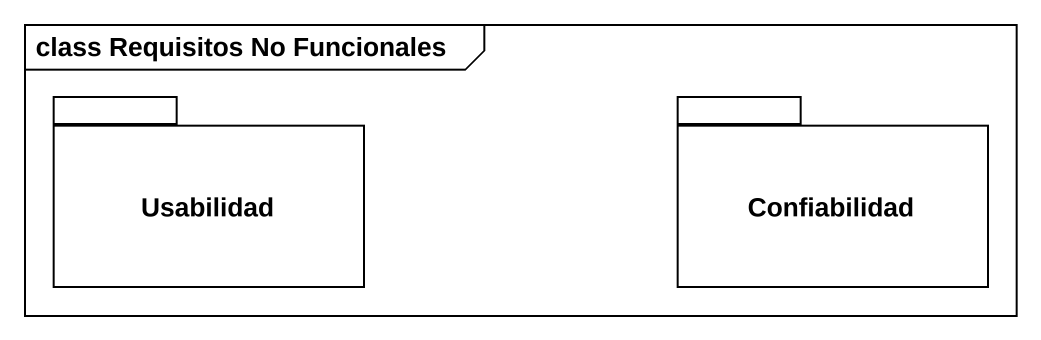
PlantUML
@startuml
mainframe class Requisitos No Funcionales
package Usabilidad {
}
package Confiabilidad {
}
@enduml
